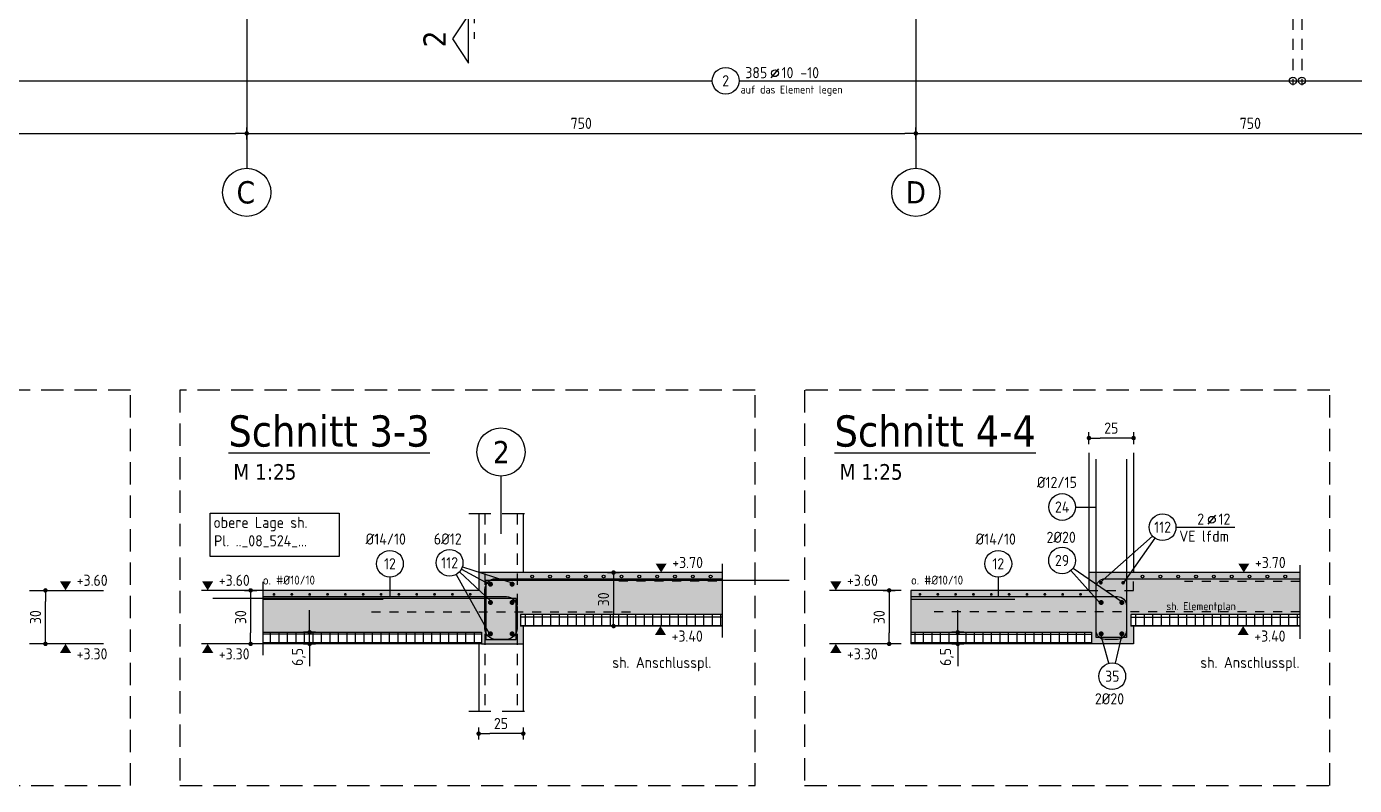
# Model space of a CAD drawing. Extents: x -19 to 96, y 0 to 49.
# Drawn here: x 17.84 to 32.72, y 7.92 to 16.43 of the extents above; entities that cross this region are included whole.
import ezdxf
from ezdxf.enums import TextEntityAlignment as Align

# ---------------------------------------------------------------- set-up
doc = ezdxf.new("R2010")
doc.units = 0
doc.header["$LTSCALE"] = 0.5
for name, pattern in [('AUSGEZOGEN', [1000.01, 1000, 0.01]), ('DASHED', [0.75, 0.5, -0.25]), ('HIDDEN', [0.375, 0.25, -0.125]), ('HIDDEN2', [0.187, 0.125, -0.062]), ('PUNKT', [0.175, 0.05, -0.125]), ('STRICHLINIE', [0.75, 0.5, -0.25]), ('STRICHPUNKT2', [0.55, 0.25, -0.125, 0.05, -0.125]), ('VERDECKT', [0.375, 0.25, -0.125])]:
    doc.linetypes.add(name, pattern=pattern)
for name, color, linetype in [('ACHSEN', 7, 'Continuous'), ('AFU', 7, 'Continuous'), ('BETON', 7, 'Continuous'), ('DETAIL', 7, 'Continuous'), ('DRUEBER', 7, 'Continuous'), ('grau_mittel', 7, 'Continuous'), ('Halbfertigteile', 7, 'Continuous'), ('HILFE', 7, 'Continuous'), ('koten', 7, 'Continuous'), ('MASSE', 7, 'Continuous'), ('RND', 7, 'Continuous'), ('SCHNITTE', 7, 'Continuous'), ('SFP_Achsen', 7, 'Continuous'), ('TEXT', 7, 'Continuous')]:
    doc.layers.add(name, color=color, linetype=linetype)
doc.layers.add('NOPLOT', color=7, linetype='Continuous', plot=False)
doc.styles.add('helv', font='tahoma.ttf')
doc.styles.add('txt', font='isocp.shx')
doc.linetypes.add('AFU_50M', pattern='A,0.45,["/",Standard,S=0.2,R=0,X=-0.01,Y=-0.1],0.07,["/",Standard,S=0.2,R=0,X=-0.01,Y=-0.1],0.45', length=0.97)
doc.dimstyles.new('DOT_I', dxfattribs={"dimscale": 0.5, "dimtxt": 0.25, "dimasz": 0.25, "dimexe": 0.1, "dimexo": 0.3, "dimgap": 0.1, "dimtad": 1, "dimdec": 3, "dimzin": 3, "dimtxsty": 'txt', "dimblk": 'DOT', "dimblk1": 'DOT', "dimblk2": 'DOT', "dimsah": 1, "dimcen": 0.1, "dimse1": 1, "dimse2": 1, "dimazin": 0, "dimtfac": 1, "dimtdec": 4, "dimtix": 1, "dimtmove": 2, "dimatfit": 3, "dimfxl": 0, "dimtvp": 1, "dimtolj": 1, "dimtzin": 0, "dimarcsym": 0})

# ---------------------------------------------------------------- blocks, each defined once
blk = doc.blocks.new('DOT')
at = {"layer": 'MASSE', "color": 7, "linetype": 'Continuous'}
for p, q in [((0, 0), (-1, 0)), ((0, 0.54), (0, -0.54))]:
    blk.add_line(p, q, dxfattribs=at)
at = {"layer": 'MASSE', "color": 7, "linetype": 'Continuous', "const_width": 0.2}
blk.add_lwpolyline([(-0.1, 0, 1), (0.1, 0, 1)], format="xyb", close=True, dxfattribs=at)
blk = doc.blocks.new('*D65')
at = {"layer": 'Defpoints', "color": 0, "linetype": 'AUSGEZOGEN', "transparency": 16777216}
for p in [(14.057, 15.232), (20.307, 15.232), (20.307, 15.232)]:
    blk.add_point(p, dxfattribs=at)
at = {"layer": 'MASSE', "color": 0, "linetype": 'AUSGEZOGEN', "lineweight": -2, "transparency": 16777216}
blk.add_line((14.182, 15.232), (20.182, 15.232), dxfattribs=at)
at = {"layer": 'MASSE', "color": 0, "linetype": 'AUSGEZOGEN', "lineweight": -2, "transparency": 16777216, "xscale": 0.125, "yscale": 0.125, "zscale": 0.125, "rotation": 180}
blk.add_blockref('DOT', (14.057, 15.232), dxfattribs=at)
at = {"layer": 'MASSE', "color": 0, "linetype": 'AUSGEZOGEN', "lineweight": -2, "transparency": 16777216, "xscale": 0.125, "yscale": 0.125, "zscale": 0.125}
blk.add_blockref('DOT', (20.307, 15.232), dxfattribs=at)
at = {"layer": 'MASSE', "color": 0, "linetype": 'AUSGEZOGEN', "transparency": 16777216, "insert": (17.182, 15.345), "char_height": 0.125, "attachment_point": 5, "style": 'txt'}
blk.add_mtext('\\A1;625', dxfattribs=at)
blk = doc.blocks.new('*D66')
at = {"layer": 'Defpoints', "color": 0, "linetype": 'AUSGEZOGEN', "transparency": 16777216}
for p in [(20.307, 15.232), (27.807, 15.232), (27.807, 15.232)]:
    blk.add_point(p, dxfattribs=at)
at = {"layer": 'MASSE', "color": 0, "linetype": 'AUSGEZOGEN', "lineweight": -2, "transparency": 16777216}
blk.add_line((20.432, 15.232), (27.682, 15.232), dxfattribs=at)
at = {"layer": 'MASSE', "color": 0, "linetype": 'AUSGEZOGEN', "lineweight": -2, "transparency": 16777216, "xscale": 0.125, "yscale": 0.125, "zscale": 0.125, "rotation": 180}
blk.add_blockref('DOT', (20.307, 15.232), dxfattribs=at)
at = {"layer": 'MASSE', "color": 0, "linetype": 'AUSGEZOGEN', "lineweight": -2, "transparency": 16777216, "xscale": 0.125, "yscale": 0.125, "zscale": 0.125}
blk.add_blockref('DOT', (27.807, 15.232), dxfattribs=at)
at = {"layer": 'MASSE', "color": 0, "linetype": 'AUSGEZOGEN', "transparency": 16777216, "insert": (24.057, 15.345), "char_height": 0.125, "attachment_point": 5, "style": 'txt'}
blk.add_mtext('\\A1;750', dxfattribs=at)
blk = doc.blocks.new('*D67')
at = {"layer": 'Defpoints', "color": 0, "linetype": 'AUSGEZOGEN', "transparency": 16777216}
for p in [(27.807, 15.232), (35.307, 15.232), (35.307, 15.232)]:
    blk.add_point(p, dxfattribs=at)
at = {"layer": 'MASSE', "color": 0, "linetype": 'AUSGEZOGEN', "lineweight": -2, "transparency": 16777216}
blk.add_line((27.932, 15.232), (35.182, 15.232), dxfattribs=at)
at = {"layer": 'MASSE', "color": 0, "linetype": 'AUSGEZOGEN', "lineweight": -2, "transparency": 16777216, "xscale": 0.125, "yscale": 0.125, "zscale": 0.125, "rotation": 180}
blk.add_blockref('DOT', (27.807, 15.232), dxfattribs=at)
at = {"layer": 'MASSE', "color": 0, "linetype": 'AUSGEZOGEN', "lineweight": -2, "transparency": 16777216, "xscale": 0.125, "yscale": 0.125, "zscale": 0.125}
blk.add_blockref('DOT', (35.307, 15.232), dxfattribs=at)
at = {"layer": 'MASSE', "color": 0, "linetype": 'AUSGEZOGEN', "transparency": 16777216, "insert": (31.557, 15.345), "char_height": 0.125, "attachment_point": 5, "style": 'txt'}
blk.add_mtext('\\A1;750', dxfattribs=at)
blk = doc.blocks.new('RND_LEI')
at = {"layer": 'RND', "color": 7, "linetype": 'Continuous'}
blk.add_line((1.022, 0.066), (1.19, 0.27), dxfattribs=at)
for centre, radius in [((0, 0), 0.3), ((1.106, 0.168), 0.075)]:
    blk.add_circle(centre, radius, dxfattribs=at)
at = {"layer": 'RND', "color": 7, "linetype": 'Continuous', "style": 'txt'}
blk.add_attdef('ANZ', text='', height=0.25, dxfattribs=at).set_placement((0.931, 0.057), align=Align.RIGHT)
for tag, p in [('DUM', (1.253, 0.057)), ('ABSTD', (1.674, 0.057)), ('POSTXT', (0.374, -0.327))]:
    blk.add_attdef(tag, p, '', height=0.25, dxfattribs=at)
blk.add_attdef('POSL', text='', height=0.25, dxfattribs=at).set_placement((0, 0), align=Align.MIDDLE)
blk = doc.blocks.new('okrd_u')
at = {"layer": 'koten', "color": 7, "linetype": 'Continuous'}
blk.add_solid([(-0.125, -0.202), (0.125, -0.202), (0, 0)], dxfattribs=at)
at = {"layer": 'koten', "style": 'txt'}
blk.add_attdef('OKRD', (0.25, -0.35), '', height=0.25, dxfattribs=at)
blk = doc.blocks.new('okrd_o')
at = {"layer": 'koten', "color": 7, "linetype": 'Continuous'}
blk.add_solid([(-0.125, 0.202), (0.125, 0.202), (0, 0)], dxfattribs=at)
at = {"layer": 'koten', "style": 'txt'}
blk.add_attdef('OKRD', (0.25, 0.1), '', height=0.25, dxfattribs=at)
blk = doc.blocks.new('*D94')
at = {"layer": 'Defpoints', "color": 0, "linetype": 'AUSGEZOGEN', "transparency": 16777216}
for p in [(18.051, 10.108), (18.051, 10.108), (18.051, 9.508)]:
    blk.add_point(p, dxfattribs=at)
at = {"layer": 'MASSE', "color": 0, "linetype": 'AUSGEZOGEN', "lineweight": -2, "transparency": 16777216}
blk.add_line((18.051, 9.633), (18.051, 9.983), dxfattribs=at)
at = {"layer": 'MASSE', "color": 0, "linetype": 'AUSGEZOGEN', "lineweight": -2, "transparency": 16777216, "xscale": 0.125, "yscale": 0.125, "zscale": 0.125}
for p, rotation in [((18.051, 10.108), 90), ((18.051, 9.508), 270)]:
    blk.add_blockref('DOT', p, dxfattribs=dict(at, rotation=rotation))
at = {"layer": 'MASSE', "color": 0, "linetype": 'AUSGEZOGEN', "transparency": 16777216, "insert": (17.939, 9.808), "char_height": 0.125, "attachment_point": 5, "rotation": 90, "style": 'txt'}
blk.add_mtext('\\A1;30', dxfattribs=at)
blk = doc.blocks.new('*D95')
at = {"layer": 'Defpoints', "color": 0, "linetype": 'AUSGEZOGEN', "transparency": 16777216}
for p in [(22.907, 8.502), (22.907, 8.502), (23.407, 8.502)]:
    blk.add_point(p, dxfattribs=at)
at = {"layer": 'MASSE', "color": 0, "linetype": 'AUSGEZOGEN', "lineweight": -2, "transparency": 16777216}
blk.add_line((23.282, 8.502), (23.032, 8.502), dxfattribs=at)
at = {"layer": 'MASSE', "color": 0, "linetype": 'AUSGEZOGEN', "lineweight": -2, "transparency": 16777216, "xscale": 0.125, "yscale": 0.125, "zscale": 0.125, "rotation": 180}
blk.add_blockref('DOT', (22.907, 8.502), dxfattribs=at)
at = {"layer": 'MASSE', "color": 0, "linetype": 'AUSGEZOGEN', "lineweight": -2, "transparency": 16777216, "xscale": 0.125, "yscale": 0.125, "zscale": 0.125}
blk.add_blockref('DOT', (23.407, 8.502), dxfattribs=at)
at = {"layer": 'MASSE', "color": 0, "linetype": 'AUSGEZOGEN', "transparency": 16777216, "insert": (23.157, 8.615), "char_height": 0.125, "attachment_point": 5, "style": 'txt'}
blk.add_mtext('\\A1;25', dxfattribs=at)
blk = doc.blocks.new('*D96')
at = {"layer": 'Defpoints', "color": 0, "linetype": 'AUSGEZOGEN', "transparency": 16777216}
for p in [(24.419, 10.308), (24.419, 9.708), (24.419, 9.708)]:
    blk.add_point(p, dxfattribs=at)
at = {"layer": 'MASSE', "color": 0, "linetype": 'AUSGEZOGEN', "lineweight": -2, "transparency": 16777216}
blk.add_line((24.419, 10.183), (24.419, 9.833), dxfattribs=at)
at = {"layer": 'MASSE', "color": 0, "linetype": 'AUSGEZOGEN', "lineweight": -2, "transparency": 16777216, "xscale": 0.125, "yscale": 0.125, "zscale": 0.125}
for p, rotation in [((24.419, 10.308), 90), ((24.419, 9.708), 270)]:
    blk.add_blockref('DOT', p, dxfattribs=dict(at, rotation=rotation))
at = {"layer": 'MASSE', "color": 0, "linetype": 'AUSGEZOGEN', "transparency": 16777216, "insert": (24.306, 10.008), "char_height": 0.125, "attachment_point": 5, "rotation": 90, "style": 'txt'}
blk.add_mtext('\\A1;30', dxfattribs=at)
blk = doc.blocks.new('RND_HIN')
at = {"layer": 'RND', "color": 7, "linetype": 'Continuous'}
blk.add_circle((0, 0), 0.3, dxfattribs=at)
at = {"layer": 'RND', "color": 7, "linetype": 'Continuous', "style": 'txt'}
blk.add_attdef('POSI', text='', height=0.25, dxfattribs=at).set_placement((0, 0), align=Align.MIDDLE)
blk = doc.blocks.new('*D97')
at = {"layer": 'Defpoints', "color": 0, "linetype": 'AUSGEZOGEN', "transparency": 16777216}
for p in [(20.351, 10.108), (20.351, 9.508), (20.351, 9.508)]:
    blk.add_point(p, dxfattribs=at)
at = {"layer": 'MASSE', "color": 0, "linetype": 'AUSGEZOGEN', "lineweight": -2, "transparency": 16777216}
blk.add_line((20.351, 9.983), (20.351, 9.633), dxfattribs=at)
at = {"layer": 'MASSE', "color": 0, "linetype": 'AUSGEZOGEN', "lineweight": -2, "transparency": 16777216, "xscale": 0.125, "yscale": 0.125, "zscale": 0.125}
for p, rotation in [((20.351, 10.108), 90), ((20.351, 9.508), 270)]:
    blk.add_blockref('DOT', p, dxfattribs=dict(at, rotation=rotation))
at = {"layer": 'MASSE', "color": 0, "linetype": 'AUSGEZOGEN', "transparency": 16777216, "insert": (20.239, 9.808), "char_height": 0.125, "attachment_point": 5, "rotation": 90, "style": 'txt'}
blk.add_mtext('\\A1;30', dxfattribs=at)
blk = doc.blocks.new('*D98')
at = {"layer": 'Defpoints', "color": 0, "linetype": 'AUSGEZOGEN', "transparency": 16777216}
for p in [(27.508, 10.108), (27.508, 9.508), (27.508, 9.508)]:
    blk.add_point(p, dxfattribs=at)
at = {"layer": 'MASSE', "color": 0, "linetype": 'AUSGEZOGEN', "lineweight": -2, "transparency": 16777216}
blk.add_line((27.508, 9.983), (27.508, 9.633), dxfattribs=at)
at = {"layer": 'MASSE', "color": 0, "linetype": 'AUSGEZOGEN', "lineweight": -2, "transparency": 16777216, "xscale": 0.125, "yscale": 0.125, "zscale": 0.125}
for p, rotation in [((27.508, 10.108), 90), ((27.508, 9.508), 270)]:
    blk.add_blockref('DOT', p, dxfattribs=dict(at, rotation=rotation))
at = {"layer": 'MASSE', "color": 0, "linetype": 'AUSGEZOGEN', "transparency": 16777216, "insert": (27.396, 9.808), "char_height": 0.125, "attachment_point": 5, "rotation": 90, "style": 'txt'}
blk.add_mtext('\\A1;30', dxfattribs=at)
blk = doc.blocks.new('*D99')
at = {"layer": 'Defpoints', "color": 0, "linetype": 'AUSGEZOGEN', "transparency": 16777216}
for p in [(29.748, 11.816), (29.748, 11.816), (30.248, 11.816)]:
    blk.add_point(p, dxfattribs=at)
at = {"layer": 'MASSE', "color": 0, "linetype": 'AUSGEZOGEN', "lineweight": -2, "transparency": 16777216}
blk.add_line((30.123, 11.816), (29.873, 11.816), dxfattribs=at)
at = {"layer": 'MASSE', "color": 0, "linetype": 'AUSGEZOGEN', "lineweight": -2, "transparency": 16777216, "xscale": 0.125, "yscale": 0.125, "zscale": 0.125, "rotation": 180}
blk.add_blockref('DOT', (29.748, 11.816), dxfattribs=at)
at = {"layer": 'MASSE', "color": 0, "linetype": 'AUSGEZOGEN', "lineweight": -2, "transparency": 16777216, "xscale": 0.125, "yscale": 0.125, "zscale": 0.125}
blk.add_blockref('DOT', (30.248, 11.816), dxfattribs=at)
at = {"layer": 'MASSE', "color": 0, "linetype": 'AUSGEZOGEN', "transparency": 16777216, "insert": (29.998, 11.928), "char_height": 0.125, "attachment_point": 5, "style": 'txt'}
blk.add_mtext('\\A1;25', dxfattribs=at)
blk = doc.blocks.new('SCHN-1')
at = {"layer": 'SCHNITTE', "color": 5, "linetype": 'Continuous'}
blk.add_lwpolyline([(0.54, 0.125), (0, 0.485), (-0.54, 0.125)], close=True, dxfattribs=at)
at = {"layer": 'SCHNITTE', "color": 6, "linetype": 'Continuous', "style": 'helv'}
blk.add_attdef('SCHN-1', text='', height=0.5, dxfattribs=at).set_placement((0, 0.635), align=Align.CENTER)
blk = doc.blocks.new('*D222')
at = {"layer": 'Defpoints', "color": 0, "linetype": 'AUSGEZOGEN', "transparency": 16777216}
for p in [(21.012, 9.638), (21.012, 9.638), (21.012, 9.508)]:
    blk.add_point(p, dxfattribs=at)
at = {"layer": 'MASSE', "color": 0, "linetype": 'AUSGEZOGEN', "lineweight": -2, "transparency": 16777216}
for p, q in [((21.012, 9.763), (21.012, 9.888)), ((21.012, 9.508), (21.012, 9.638)), ((21.012, 9.383), (21.012, 9.258))]:
    blk.add_line(p, q, dxfattribs=at)
at = {"layer": 'MASSE', "color": 0, "linetype": 'AUSGEZOGEN', "lineweight": -2, "transparency": 16777216, "xscale": 0.125, "yscale": 0.125, "zscale": 0.125}
for p, rotation in [((21.012, 9.638), 270), ((21.012, 9.508), 90)]:
    blk.add_blockref('DOT', p, dxfattribs=dict(at, rotation=rotation))
at = {"layer": 'MASSE', "color": 0, "linetype": 'AUSGEZOGEN', "transparency": 16777216, "insert": (20.89, 9.362), "char_height": 0.125, "attachment_point": 5, "rotation": 90, "style": 'txt'}
blk.add_mtext('\\A1;6,5', dxfattribs=at)
blk = doc.blocks.new('*D223')
at = {"layer": 'Defpoints', "color": 0, "linetype": 'AUSGEZOGEN', "transparency": 16777216}
for p in [(28.277, 9.638), (28.277, 9.638), (28.277, 9.508)]:
    blk.add_point(p, dxfattribs=at)
at = {"layer": 'MASSE', "color": 0, "linetype": 'AUSGEZOGEN', "lineweight": -2, "transparency": 16777216}
for p, q in [((28.277, 9.763), (28.277, 9.888)), ((28.277, 9.508), (28.277, 9.638)), ((28.277, 9.383), (28.277, 9.258))]:
    blk.add_line(p, q, dxfattribs=at)
at = {"layer": 'MASSE', "color": 0, "linetype": 'AUSGEZOGEN', "lineweight": -2, "transparency": 16777216, "xscale": 0.125, "yscale": 0.125, "zscale": 0.125}
for p, rotation in [((28.277, 9.638), 270), ((28.277, 9.508), 90)]:
    blk.add_blockref('DOT', p, dxfattribs=dict(at, rotation=rotation))
at = {"layer": 'MASSE', "color": 0, "linetype": 'AUSGEZOGEN', "transparency": 16777216, "insert": (28.155, 9.362), "char_height": 0.125, "attachment_point": 5, "rotation": 90, "style": 'txt'}
blk.add_mtext('\\A1;6,5', dxfattribs=at)

msp = doc.modelspace()

# ---------------------------------------------------------------- hatches: boundary and pattern name
at = {"layer": 'grau_mittel', "transparency": 33554687}
h = msp.add_hatch(color=61, dxfattribs=at)
h.paths.add_polyline_path([(25.6368, 10.2184), (25.6368, 10.3084), (23.4072, 10.3084), (22.9072, 10.3084), (22.9072, 10.1084), (20.4873, 10.1084), (20.4873, 10.0184), (22.9872, 10.0184), (22.9872, 10.2184)])
h.paths.add_polyline_path([(25.6368, 9.8384), (25.6368, 10.2184), (22.9872, 10.2184), (22.9872, 10.0184), (23.3272, 10.0184), (23.3272, 9.5584), (22.9872, 9.5584), (22.9872, 10.0184), (20.4873, 10.0184), (20.4873, 9.6384), (22.9372, 9.6384), (22.9372, 9.5084), (23.4072, 9.5084), (23.4072, 9.7084), (23.3772, 9.7084), (23.3772, 9.8384)])
h.paths.add_polyline_path([(23.3272, 10.0184), (22.9872, 10.0184), (22.9872, 9.5584), (23.3272, 9.5584)], flags=17)
msp.add_hatch(color=61, dxfattribs=at).paths.add_polyline_path([(32.1121, 9.8384), (32.1121, 10.3084), (30.2477, 10.3084), (29.7477, 10.3084), (29.7477, 10.1084), (27.7522, 10.1084), (27.7522, 9.6384), (29.7777, 9.6384), (29.7777, 9.5084), (30.2477, 9.5084), (30.2477, 9.7084), (30.2177, 9.7084), (30.2177, 9.8384)])
at = {"layer": 'Halbfertigteile', "linetype": 'AUSGEZOGEN', "transparency": 33554687}
h = msp.add_hatch(dxfattribs=at)
h.set_pattern_fill('ANSI37', color=171, scale=0.03, angle=135, style=0)
h.paths.add_polyline_path([(20.4873, 9.6384), (20.4873, 9.5084), (22.9372, 9.5084), (22.9372, 9.6384)])
h.paths.add_polyline_path([(23.3772, 9.8384), (23.3772, 9.7084), (25.6368, 9.7084), (25.6368, 9.8384)])
at = {"layer": 'Halbfertigteile', "transparency": 33554687}
h = msp.add_hatch(dxfattribs=at)
h.set_pattern_fill('ANSI37', color=171, scale=0.03, angle=135, style=0)
h.set_pattern_definition([(180, (16.65394, 23.33408), (-7e-18, -0.09525), []), (270, (16.65394, 23.33408), (0.09525, -2e-17), [])])
h.paths.add_polyline_path([(27.7522, 9.6384), (27.7522, 9.5084), (29.7777, 9.5084), (29.7777, 9.6384)])
h.paths.add_polyline_path([(30.2177, 9.8384), (30.2177, 9.7084), (32.1121, 9.7084), (32.1121, 9.8384)])

# ---------------------------------------------------------------- linework, layer by layer
at = {"layer": 'ACHSEN', "color": 140, "linetype": 'AUSGEZOGEN'}
for p, q in [((20.3072, 16.7354), (20.3072, 14.8416)), ((27.8072, 16.7354), (27.8072, 14.8416)), ((23.1572, 11.389), (23.1572, 10.7416))]:
    msp.add_line(p, q, dxfattribs=at)
at = {"layer": 'AFU', "color": 8, "linetype": 'AFU_50M'}
for p, q in [((23.4072, 10.3084), (22.9072, 10.3084)), ((30.2477, 10.3084), (29.7477, 10.3084)), ((22.9372, 9.5084), (23.4072, 9.5084))]:
    msp.add_line(p, q, dxfattribs=at)
at = {"layer": 'BETON', "color": 6, "linetype": 'AUSGEZOGEN'}
for p, q in [((29.7477, 11.6516), (29.7477, 10.1084)), ((30.2477, 11.6516), (30.2477, 10.3084)), ((22.9072, 10.971), (22.9072, 10.1084)), ((23.4072, 10.971), (23.4072, 10.3084)), ((25.6368, 10.3084), (23.4072, 10.3084)), ((32.1121, 10.3084), (30.2477, 10.3084)), ((22.9072, 10.1084), (20.4873, 10.1084)), ((29.7477, 10.1084), (27.7522, 10.1084)), ((25.6368, 9.8384), (23.3772, 9.8384)), ((23.3772, 9.8384), (23.3772, 9.7084)), ((32.1121, 9.8384), (30.2177, 9.8384)), ((30.2177, 9.8384), (30.2177, 9.7084)), ((25.6368, 9.7084), (23.3772, 9.7084)), ((23.4072, 9.7084), (23.4072, 8.7527)), ((32.1121, 9.7084), (30.2177, 9.7084)), ((30.2477, 9.7084), (30.2477, 9.5084)), ((20.4873, 9.6384), (22.9372, 9.6384)), ((22.9372, 9.6384), (22.9372, 9.5084)), ((27.7522, 9.6384), (29.7777, 9.6384)), ((29.7777, 9.6384), (29.7777, 9.5084)), ((22.9372, 9.5084), (20.4873, 9.5084)), ((22.9072, 9.5084), (22.9072, 8.7527)), ((30.2477, 9.5084), (27.7522, 9.5084))]:
    msp.add_line(p, q, dxfattribs=at)
at = {"layer": 'DETAIL', "color": 102, "linetype": 'STRICHLINIE'}
for points in [[(14.5174, 12.3531), (14.5174, 7.9209), (19.0032, 7.9209), (19.0032, 12.3531)], [(19.5581, 12.3531), (19.5581, 7.9209), (26.0061, 7.9209), (26.0061, 12.3531)], [(26.561, 12.3531), (26.561, 7.9209), (32.4461, 7.9209), (32.4461, 12.3531)]]:
    msp.add_lwpolyline(points, close=True, dxfattribs=at)
at = {"layer": 'DRUEBER', "color": 7, "linetype": 'PUNKT'}
for p, q in [((30.2477, 10.1084), (30.2477, 10.3084)), ((29.7477, 10.1084), (30.2477, 10.1084))]:
    msp.add_line(p, q, dxfattribs=at)
at = {"layer": 'HILFE', "color": 102, "linetype": 'DASHED'}
for p, q in [((22.795, 10.971), (23.5418, 10.971)), ((22.795, 8.7527), (23.5418, 8.7527))]:
    msp.add_line(p, q, dxfattribs=at)
at = {"layer": 'HILFE', "color": 102, "linetype": 'AUSGEZOGEN'}
for p, q in [((17.8738, 10.1084), (18.7012, 10.1084)), ((20.4873, 10.1084), (19.7983, 10.1084)), ((27.6441, 10.1084), (26.8396, 10.1084)), ((18.7012, 9.5084), (17.8738, 9.5084)), ((20.4873, 9.5084), (19.7983, 9.5084)), ((27.6441, 9.5084), (26.8396, 9.5084))]:
    msp.add_line(p, q, dxfattribs=at)
msp.add_lwpolyline([(19.896, 10.9747), (21.3436, 10.9747), (21.3436, 10.4896), (19.896, 10.4896)], close=True, dxfattribs=at)
at = {"layer": 'NOPLOT', "color": 191, "linetype": 'Continuous'}
for p, q in [((25.6368, 10.4053), (25.6368, 9.5812)), ((32.1121, 10.3903), (32.1121, 9.5645)), ((20.4873, 10.2053), (20.4873, 9.3812))]:
    msp.add_line(p, q, dxfattribs=at)
at = {"layer": 'NOPLOT', "color": 191, "linetype": 'AUSGEZOGEN'}
msp.add_line((27.7522, 10.1084), (27.7522, 9.5084), dxfattribs=at)
at = {"layer": 'NOPLOT', "color": 191, "linetype": 'Continuous'}
msp.add_lwpolyline([(26.3872, 10.2184), (22.9872, 10.2184), (22.9872, 9.5584), (23.3272, 9.5584), (23.3272, 10.0184), (19.9272, 10.0184)], dxfattribs=at)
at = {"layer": 'RND', "color": 102, "linetype": 'VERDECKT'}
for p, q in [((32.0343, 16.9677), (32.0343, 15.7721)), ((32.1343, 16.9677), (32.1343, 15.7721))]:
    msp.add_line(p, q, dxfattribs=at)
at = {"layer": 'RND', "color": 7, "linetype": 'AUSGEZOGEN'}
for p, q in [((10.4789, 15.8221), (25.5256, 15.8221)), ((25.8256, 15.8221), (48.8452, 15.8221)), ((30.7232, 10.8164), (31.3832, 10.8164))]:
    msp.add_line(p, q, dxfattribs=at)
at = {"layer": 'RND', "color": 102, "linetype": 'AUSGEZOGEN'}
for p, q in [((29.5974, 11.043), (29.8277, 11.043)), ((30.4611, 10.7167), (29.8747, 10.1952)), ((30.4866, 10.6939), (30.1296, 10.1884)), ((22.6545, 10.2867), (23.0252, 9.6237)), ((22.6908, 10.3151), (23.0428, 9.9856)), ((22.7133, 10.3465), (23.0252, 10.1783)), ((22.7241, 10.3716), (23.3056, 10.1841)), ((29.546, 10.3306), (29.8649, 9.9709)), ((29.57, 10.3577), (30.121, 9.9779)), ((21.9124, 10.2564), (21.9124, 10.0384)), ((28.7315, 10.2564), (28.7315, 10.0384)), ((29.9694, 9.2903), (29.8807, 9.6137)), ((30.0441, 9.2915), (30.1245, 9.6266))]:
    msp.add_line(p, q, dxfattribs=at)
at = {"layer": 'RND', "color": 1, "linetype": 'HIDDEN'}
for p, q in [((22.9772, 10.971), (22.9772, 8.7527)), ((23.3372, 10.971), (23.3372, 8.7527))]:
    msp.add_line(p, q, dxfattribs=at)
at = {"layer": 'RND', "color": 7, "linetype": 'HIDDEN2'}
for p, q in [((24.4772, 10.2143), (25.6368, 10.2143)), ((32.1121, 10.2084), (30.8177, 10.2084)), ((24.6072, 9.863), (21.7072, 9.863)), ((32.1121, 9.8677), (27.9917, 9.8677))]:
    msp.add_line(p, q, dxfattribs=at)
at = {"layer": 'RND', "color": 1, "linetype": 'AUSGEZOGEN'}
for p, q in [((21.8372, 10.0053), (20.4873, 10.0053)), ((28.9165, 10.0071), (27.7522, 10.0071))]:
    msp.add_line(p, q, dxfattribs=at)
msp.add_lwpolyline([(30.1677, 11.5784), (30.1677, 9.5784), (29.8277, 9.5784), (29.8277, 11.5784)], dxfattribs=at)
for points in [[(20.4873, 10.0384), (23.2172, 10.0384, -0.4142136), (23.3372, 9.9184), (23.3372, 9.6784, -0.4142136), (23.2172, 9.5584), (23.0972, 9.5584, -0.4142136), (22.9772, 9.6784), (22.9772, 10.1184, -0.4142136), (23.0972, 10.2384), (25.6368, 10.2384)], [(27.7522, 10.0384), (30.0677, 10.0384, -0.4142136), (30.1677, 9.9384), (30.1677, 9.6584, -0.4142136), (30.0677, 9.5584), (29.9277, 9.5584, -0.4142136), (29.8277, 9.6584), (29.8277, 10.1384, -0.4142136), (29.9277, 10.2384), (32.1121, 10.2384)]]:
    msp.add_lwpolyline(points, format="xyb", dxfattribs=at)
at = {"layer": 'RND', "color": 7, "linetype": 'AUSGEZOGEN'}
for points, const_width in [([(23.0387, 10.1915, 1), (23.0387, 10.1635, 1)], 0.028), ([(23.2812, 10.1915, 1), (23.2812, 10.1635, 1)], 0.028), ([(29.8813, 10.2036, 1), (29.8813, 10.1836, 1)], 0.02), ([(30.1303, 10.2036, 1), (30.1303, 10.1836, 1)], 0.02), ([(20.6127, 10.0714, 1), (20.6127, 10.0554, 1)], 0.016), ([(20.8127, 10.0714, 1), (20.8127, 10.0554, 1)], 0.016), ([(21.0127, 10.0714, 1), (21.0127, 10.0554, 1)], 0.016), ([(21.2127, 10.0714, 1), (21.2127, 10.0554, 1)], 0.016), ([(21.4127, 10.0714, 1), (21.4127, 10.0554, 1)], 0.016), ([(21.6127, 10.0714, 1), (21.6127, 10.0554, 1)], 0.016), ([(21.8127, 10.0714, 1), (21.8127, 10.0554, 1)], 0.016), ([(22.0127, 10.0714, 1), (22.0127, 10.0554, 1)], 0.016), ([(22.2127, 10.0714, 1), (22.2127, 10.0554, 1)], 0.016), ([(22.4127, 10.0714, 1), (22.4127, 10.0554, 1)], 0.016), ([(22.6127, 10.0714, 1), (22.6127, 10.0554, 1)], 0.016), ([(22.8127, 10.0714, 1), (22.8127, 10.0554, 1)], 0.016), ([(23.0387, 9.9863, 1), (23.0387, 9.9583, 1)], 0.028), ([(23.2812, 9.9863, 1), (23.2812, 9.9583, 1)], 0.028), ([(27.8532, 10.0714, 1), (27.8532, 10.0554, 1)], 0.016), ([(28.0532, 10.0714, 1), (28.0532, 10.0554, 1)], 0.016), ([(28.2532, 10.0714, 1), (28.2532, 10.0554, 1)], 0.016), ([(28.4532, 10.0714, 1), (28.4532, 10.0554, 1)], 0.016), ([(28.6532, 10.0714, 1), (28.6532, 10.0554, 1)], 0.016), ([(28.8532, 10.0714, 1), (28.8532, 10.0554, 1)], 0.016), ([(29.0532, 10.0714, 1), (29.0532, 10.0554, 1)], 0.016), ([(29.2532, 10.0714, 1), (29.2532, 10.0554, 1)], 0.016), ([(29.4532, 10.0714, 1), (29.4532, 10.0554, 1)], 0.016), ([(29.6532, 10.0714, 1), (29.6532, 10.0554, 1)], 0.016), ([(29.8839, 9.9863, 1), (29.8839, 9.9583, 1)], 0.028), ([(30.1169, 9.9863, 1), (30.1169, 9.9583, 1)], 0.028), ([(23.0387, 9.6349, 1), (23.0387, 9.6069, 1)], 0.028), ([(23.2812, 9.6349, 1), (23.2812, 9.6069, 1)], 0.028), ([(29.8839, 9.6349, 1), (29.8839, 9.6069, 1)], 0.028), ([(30.1169, 9.6349, 1), (30.1169, 9.6069, 1)], 0.028)]:
    msp.add_lwpolyline(points, format="xyb", close=True, dxfattribs=dict(at, const_width=const_width))
for centre, radius in [((32.0343, 15.8221), 0.04), ((32.1343, 15.8221), 0.04), ((23.5074, 10.2634), 0.016), ((23.7074, 10.2634), 0.016), ((23.9074, 10.2634), 0.016), ((24.1074, 10.2634), 0.016), ((24.3074, 10.2634), 0.016), ((24.5074, 10.2634), 0.016), ((24.7074, 10.2634), 0.016), ((24.9074, 10.2634), 0.016), ((25.1074, 10.2634), 0.016), ((25.3074, 10.2634), 0.016), ((25.5074, 10.2634), 0.016), ((30.3479, 10.2634), 0.016), ((30.5479, 10.2634), 0.016), ((30.7479, 10.2634), 0.016), ((30.9479, 10.2634), 0.016), ((31.1479, 10.2634), 0.016), ((31.3479, 10.2634), 0.016), ((31.5479, 10.2634), 0.016), ((31.7479, 10.2634), 0.016), ((31.9479, 10.2634), 0.016)]:
    msp.add_circle(centre, radius, dxfattribs=at)
at = {"layer": 'SCHNITTE', "color": 5, "linetype": 'STRICHPUNKT2'}
msp.add_line((22.8551, 16.7913), (22.8551, 16.2913), dxfattribs=at)
at = {"layer": 'SFP_Achsen', "color": 7, "linetype": 'AUSGEZOGEN'}
for centre in [(20.3072, 14.5711), (27.8072, 14.5711), (23.1572, 11.6595)]:
    msp.add_circle(centre, 0.2705, dxfattribs=at)

# ---------------------------------------------------------------- block references
at = {"layer": 'koten', "color": 6, "linetype": 'AUSGEZOGEN', "xscale": 0.5, "yscale": 0.5, "zscale": 0.5}
for name, p, values in [('okrd_o', (24.9522, 10.3084), {'OKRD': '+3.70'}), ('okrd_o', (31.4837, 10.3084), {'OKRD': '+3.70'}), ('okrd_o', (19.8692, 10.1084), {'OKRD': '+3.60'}), ('okrd_o', (26.9105, 10.1084), {'OKRD': '+3.60'}), ('okrd_u', (24.9446, 9.7084), {'OKRD': '+3.40'}), ('okrd_u', (31.4761, 9.7084), {'OKRD': '+3.40'}), ('okrd_u', (19.8692, 9.5084), {'OKRD': '+3.30'}), ('okrd_u', (26.9105, 9.5084), {'OKRD': '+3.30'})]:
    msp.add_blockref(name, p, dxfattribs=at).add_auto_attribs(values)
at = {"layer": 'koten', "color": 7, "linetype": 'DASHED', "xscale": 0.5, "yscale": 0.5, "zscale": 0.5}
msp.add_blockref('okrd_o', (18.2761, 10.1084), dxfattribs=at).add_auto_attribs({'OKRD': '+3.60'})
at = {"layer": 'koten', "color": 7, "linetype": 'AUSGEZOGEN', "xscale": 0.5, "yscale": 0.5, "zscale": 0.5}
msp.add_blockref('okrd_u', (18.2761, 9.5084), dxfattribs=at).add_auto_attribs({'OKRD': '+3.30'})
at = {"layer": 'RND', "color": 7, "linetype": 'AUSGEZOGEN', "xscale": 0.5, "yscale": 0.5, "zscale": 0.5}
for name, p, values in [('RND_LEI', (25.6756, 15.8221), {'POSL': '2', 'DUM': '10', 'ANZ': '385', 'ABSTD': '-10'}), ('RND_HIN', (29.4474, 11.043), {'POSI': '24'}), ('RND_LEI', (30.5732, 10.8164), {'POSL': '112', 'DUM': '12', 'ANZ': '2', 'POSTXT': 'VE lfdm'}), ('RND_HIN', (29.4465, 10.4429), {'POSI': '29'}), ('RND_HIN', (21.9124, 10.4064), {'POSI': '12'}), ('RND_HIN', (22.5813, 10.4176), {'POSI': '112'}), ('RND_HIN', (28.7315, 10.4064), {'POSI': '12'}), ('RND_HIN', (30.0091, 9.1456), {'POSI': '35'})]:
    msp.add_blockref(name, p, dxfattribs=at).add_auto_attribs(values)
at = {"layer": 'SCHNITTE', "color": 5, "linetype": 'STRICHPUNKT2', "xscale": 0.5, "yscale": 0.5, "zscale": 0.5, "rotation": 90}
msp.add_blockref('SCHN-1', (22.8551, 16.2913), dxfattribs=at).add_auto_attribs({'SCHN-1': '2'})

# ---------------------------------------------------------------- texts
at = {"layer": 'SFP_Achsen', "color": 6, "linetype": 'AUSGEZOGEN', "style": 'helv'}
for s, p in [('C', (20.1931, 14.4467)), ('D', (27.6931, 14.4467)), ('2', (23.0666, 11.5333))]:
    msp.add_text(s, height=0.25, dxfattribs=at).set_placement(p)
at = {"layer": 'TEXT', "color": 102, "linetype": 'AUSGEZOGEN', "style": 'txt'}
for s, p in [('auf das Element legen', (25.8426, 15.6789)), ('sh. Elementplan', (30.6145, 9.8862))]:
    msp.add_text(s, height=0.09, dxfattribs=at).set_placement(p)
at = {"layer": 'TEXT', "color": 5, "linetype": 'AUSGEZOGEN', "style": 'helv'}
for s, p in [('%%uSchnitt 3-3', (20.1015, 11.7205)), ('%%uSchnitt 4-4', (26.8963, 11.7205))]:
    msp.add_text(s, height=0.35, dxfattribs=at).set_placement(p)
at = {"layer": 'TEXT', "color": 1, "linetype": 'AUSGEZOGEN', "style": 'helv'}
for p in [(20.1571, 11.3493), (26.9519, 11.3493)]:
    msp.add_text('M 1:25 ', height=0.175, dxfattribs=at).set_placement(p)
at = {"layer": 'TEXT', "color": 7, "linetype": 'AUSGEZOGEN', "style": 'txt'}
for s, height, p in [('%%C12/15', 0.125, (29.1636, 11.2568)), ('obere Lage sh.', 0.125, (19.9348, 10.8082)), ('Pl. .._08_524_...', 0.125, (19.9412, 10.6016)), ('%%C14/10', 0.125, (21.6394, 10.6212)), ('6%%c12', 0.125, (22.4048, 10.622)), ('%%C14/10', 0.125, (28.4767, 10.6212)), ('2%%c20', 0.125, (29.2725, 10.6408)), ('o. #%%c10/10', 0.1, (20.4877, 10.1731)), ('o. #%%c10/10', 0.1, (27.7527, 10.1731)), ('sh. Anschlusspl.', 0.125, (24.4045, 9.2383)), ('sh. Anschlusspl.', 0.125, (30.9961, 9.2383)), ('2%%C20', 0.125, (29.8141, 8.8296))]:
    msp.add_text(s, height=height, dxfattribs=at).set_placement(p)

# ---------------------------------------------------------------- dimensions: what is measured, and where the dimension line sits
at = {"layer": 'MASSE', "color": 7, "linetype": 'AUSGEZOGEN'}
for base, p1, p2, override, picture, middle in [((20.3072, 15.2321), (14.0572, 15.2321), (20.3072, 15.2321), {"dimdec": 0, "dimlfac": 100}, '*D65', (17.1822, 15.3446)), ((27.8072, 15.2321), (20.3072, 15.2321), (27.8072, 15.2321), {"dimdec": 0, "dimlfac": 100}, '*D66', (24.0572, 15.3446)), ((35.3072, 15.2321), (27.8072, 15.2321), (35.3072, 15.2321), {"dimdec": 0, "dimlfac": 100}, '*D67', (31.5572, 15.3446)), ((29.7477, 11.8156), (30.2477, 11.8156), (29.7477, 11.8156), {"dimdec": 0, "dimlfac": 50}, '*D99', (29.9977, 11.9281)), ((22.9072, 8.5022), (23.4072, 8.5022), (22.9072, 8.5022), {"dimdec": 0, "dimlfac": 50, "dimadec": 3}, '*D95', (23.1572, 8.6147))]:
    dim = msp.add_linear_dim(base=base, p1=p1, p2=p2, dimstyle='DOT_I', override=override, dxfattribs=at)
    dim.commit()
    dim.dimension.update_dxf_attribs({"geometry": picture, "text_midpoint": middle})
for base, p1, p2, picture, middle in [((24.4189, 9.7084), (24.4189, 10.3084), (24.4189, 9.7084), '*D96', (24.3064, 10.0084)), ((18.0511, 10.1084), (18.0511, 9.5084), (18.0511, 10.1084), '*D94', (17.9386, 9.8084)), ((20.3515, 9.5084), (20.3515, 10.1084), (20.3515, 9.5084), '*D97', (20.239, 9.8084)), ((27.5082, 9.5084), (27.5082, 10.1084), (27.5082, 9.5084), '*D98', (27.3957, 9.8084))]:
    dim = msp.add_linear_dim(base=base, p1=p1, p2=p2, angle=90, dimstyle='DOT_I', override={"dimdec": 0, "dimlfac": 50, "dimadec": 3}, dxfattribs=at)
    dim.commit()
    dim.dimension.update_dxf_attribs({"geometry": picture, "text_midpoint": middle})
for base, p1, p2, picture, middle in [((21.0118, 9.6384), (21.0118, 9.5084), (21.0118, 9.6384), '*D222', (20.8899, 9.362)), ((28.2767, 9.6384), (28.2767, 9.5084), (28.2767, 9.6384), '*D223', (28.1549, 9.362))]:
    dim = msp.add_linear_dim(base=base, p1=p1, p2=p2, angle=90, dimstyle='DOT_I', override={"dimdec": 1, "dimlfac": 50}, dxfattribs=at)
    dim.commit()
    dim.dimension.update_dxf_attribs({"geometry": picture, "text_midpoint": middle, "dimtype": 160})

doc.saveas('drawing.dxf')
